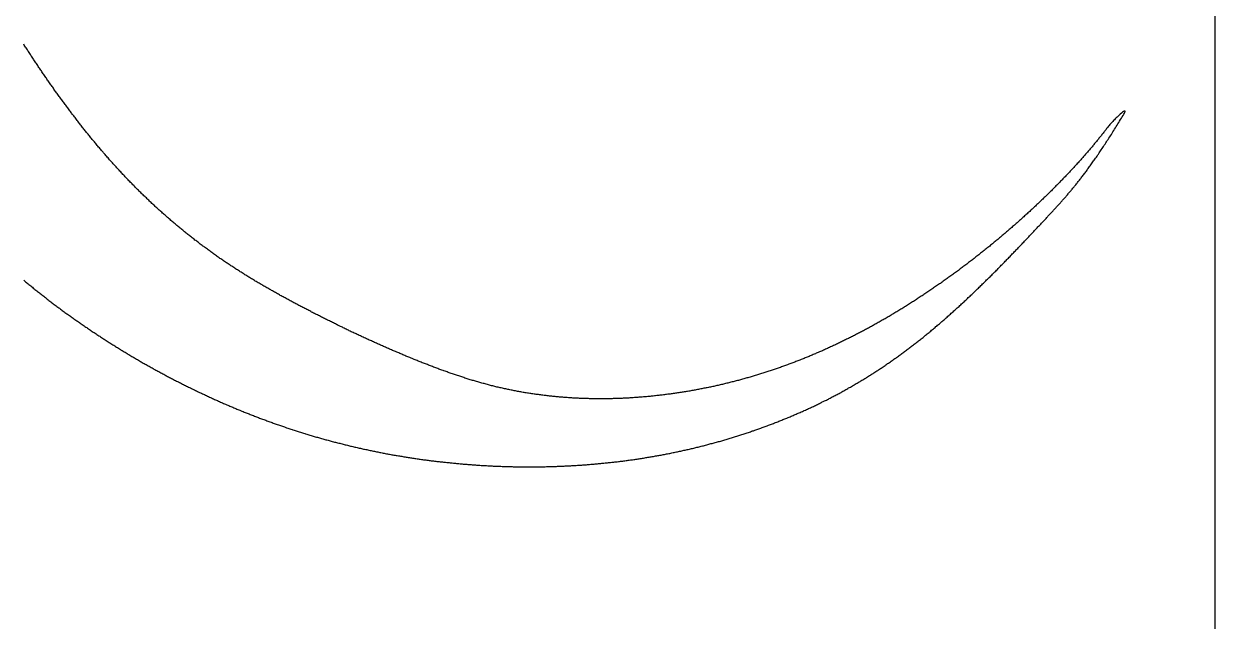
# Model space of a CAD drawing. Extents: x 63 to 788, y 423 to 1014.
# Drawn here: x 484.09 to 495, y 810.33 to 815.8 of the extents above; entities that cross this region are included whole.
import ezdxf

# ---------------------------------------------------------------- set-up
doc = ezdxf.new("R2010")
doc.units = 0
doc.header["$MEASUREMENT"] = 0
doc.layers.add('LAYER_1', color=7, linetype='CONTINUOUS')

msp = doc.modelspace()

# ---------------------------------------------------------------- linework, layer by layer
at = {"layer": 'LAYER_1', "color": 1}
msp.add_polyline3d([(494.998, 809.772, 0), (494.998, 810.424, 0), (494.998, 811.077, 0), (494.998, 811.73, 0), (494.998, 812.382, 0), (494.998, 813.035, 0), (494.998, 813.687, 0), (494.998, 814.34, 0), (494.998, 814.993, 0), (494.998, 815.645, 0), (494.998, 816.298, 0)], dxfattribs=at)
at = {"layer": 'LAYER_1', "color": 7}
msp.add_polyline3d([(484.087, 813.454, 0), (484.095, 813.447, 0), (484.102, 813.441, 0), (484.11, 813.435, 0), (484.118, 813.428, 0), (484.126, 813.422, 0), (484.134, 813.415, 0), (484.142, 813.409, 0), (484.15, 813.402, 0), (484.157, 813.396, 0), (484.165, 813.39, 0), (484.173, 813.383, 0), (484.181, 813.377, 0), (484.189, 813.37, 0), (484.197, 813.364, 0), (484.205, 813.358, 0), (484.213, 813.351, 0), (484.221, 813.345, 0), (484.229, 813.339, 0), (484.237, 813.332, 0), (484.245, 813.326, 0), (484.253, 813.32, 0), (484.261, 813.314, 0), (484.269, 813.307, 0), (484.277, 813.301, 0), (484.285, 813.295, 0), (484.293, 813.289, 0), (484.301, 813.282, 0), (484.309, 813.276, 0), (484.317, 813.27, 0), (484.325, 813.264, 0), (484.333, 813.258, 0), (484.341, 813.251, 0), (484.349, 813.245, 0), (484.357, 813.239, 0), (484.365, 813.233, 0), (484.374, 813.227, 0), (484.382, 813.221, 0), (484.39, 813.215, 0), (484.398, 813.209, 0), (484.406, 813.203, 0), (484.414, 813.197, 0), (484.422, 813.19, 0), (484.431, 813.184, 0), (484.439, 813.178, 0), (484.447, 813.172, 0), (484.455, 813.166, 0), (484.463, 813.16, 0), (484.472, 813.154, 0), (484.48, 813.148, 0), (484.488, 813.142, 0), (484.496, 813.136, 0), (484.505, 813.131, 0), (484.513, 813.125, 0), (484.521, 813.119, 0), (484.529, 813.113, 0), (484.538, 813.107, 0), (484.546, 813.101, 0), (484.554, 813.095, 0), (484.563, 813.089, 0), (484.571, 813.083, 0), (484.579, 813.078, 0), (484.588, 813.072, 0), (484.596, 813.066, 0), (484.604, 813.06, 0), (484.613, 813.054, 0), (484.621, 813.048, 0), (484.629, 813.043, 0), (484.638, 813.037, 0), (484.646, 813.031, 0), (484.655, 813.025, 0), (484.663, 813.02, 0), (484.671, 813.014, 0), (484.68, 813.008, 0), (484.688, 813.003, 0), (484.697, 812.997, 0), (484.705, 812.991, 0), (484.714, 812.985, 0), (484.722, 812.98, 0), (484.731, 812.974, 0), (484.739, 812.969, 0), (484.748, 812.963, 0), (484.756, 812.957, 0), (484.765, 812.952, 0), (484.773, 812.946, 0), (484.782, 812.941, 0), (484.79, 812.935, 0), (484.799, 812.929, 0), (484.807, 812.924, 0), (484.816, 812.918, 0), (484.824, 812.913, 0), (484.833, 812.907, 0), (484.841, 812.902, 0), (484.85, 812.896, 0), (484.859, 812.891, 0), (484.867, 812.885, 0), (484.876, 812.88, 0), (484.884, 812.874, 0), (484.893, 812.869, 0), (484.902, 812.864, 0), (484.91, 812.858, 0), (484.919, 812.853, 0), (484.927, 812.847, 0), (484.936, 812.842, 0), (484.945, 812.837, 0), (484.953, 812.831, 0), (484.962, 812.826, 0), (484.971, 812.821, 0), (484.979, 812.815, 0), (484.988, 812.81, 0), (484.997, 812.805, 0), (485.005, 812.799, 0), (485.014, 812.794, 0), (485.023, 812.789, 0), (485.032, 812.784, 0), (485.04, 812.778, 0), (485.049, 812.773, 0), (485.058, 812.768, 0), (485.067, 812.763, 0), (485.075, 812.757, 0), (485.084, 812.752, 0), (485.093, 812.747, 0), (485.102, 812.742, 0), (485.11, 812.737, 0), (485.119, 812.732, 0), (485.128, 812.727, 0), (485.137, 812.721, 0), (485.146, 812.716, 0), (485.154, 812.711, 0), (485.163, 812.706, 0), (485.172, 812.701, 0), (485.181, 812.696, 0), (485.19, 812.691, 0), (485.199, 812.686, 0), (485.207, 812.681, 0), (485.216, 812.676, 0), (485.225, 812.671, 0), (485.234, 812.666, 0), (485.243, 812.661, 0), (485.252, 812.656, 0), (485.261, 812.651, 0), (485.27, 812.646, 0), (485.278, 812.641, 0), (485.287, 812.636, 0), (485.296, 812.631, 0), (485.305, 812.626, 0), (485.314, 812.622, 0), (485.323, 812.617, 0), (485.332, 812.612, 0), (485.341, 812.607, 0), (485.35, 812.602, 0), (485.359, 812.597, 0), (485.368, 812.593, 0), (485.377, 812.588, 0), (485.386, 812.583, 0), (485.395, 812.578, 0), (485.404, 812.573, 0), (485.413, 812.569, 0), (485.422, 812.564, 0), (485.431, 812.559, 0), (485.44, 812.554, 0), (485.449, 812.55, 0), (485.458, 812.545, 0), (485.467, 812.54, 0), (485.476, 812.536, 0), (485.485, 812.531, 0), (485.494, 812.526, 0), (485.503, 812.522, 0), (485.512, 812.517, 0), (485.521, 812.513, 0), (485.53, 812.508, 0), (485.539, 812.503, 0), (485.548, 812.499, 0), (485.558, 812.494, 0), (485.567, 812.49, 0), (485.576, 812.485, 0), (485.585, 812.481, 0), (485.594, 812.476, 0), (485.603, 812.472, 0), (485.612, 812.467, 0), (485.621, 812.463, 0), (485.63, 812.458, 0), (485.64, 812.454, 0), (485.649, 812.449, 0), (485.658, 812.445, 0), (485.667, 812.44, 0), (485.676, 812.436, 0), (485.685, 812.432, 0), (485.695, 812.427, 0), (485.704, 812.423, 0), (485.713, 812.419, 0), (485.722, 812.414, 0), (485.731, 812.41, 0), (485.741, 812.406, 0), (485.75, 812.401, 0), (485.759, 812.397, 0), (485.768, 812.393, 0), (485.777, 812.388, 0), (485.787, 812.384, 0), (485.796, 812.38, 0), (485.805, 812.376, 0), (485.814, 812.372, 0), (485.824, 812.367, 0), (485.833, 812.363, 0), (485.842, 812.359, 0), (485.851, 812.355, 0), (485.861, 812.351, 0), (485.87, 812.347, 0), (485.879, 812.342, 0), (485.889, 812.338, 0), (485.898, 812.334, 0), (485.907, 812.33, 0), (485.917, 812.326, 0), (485.926, 812.322, 0), (485.935, 812.318, 0), (485.945, 812.314, 0), (485.954, 812.31, 0), (485.963, 812.306, 0), (485.973, 812.302, 0), (485.982, 812.298, 0), (485.991, 812.294, 0), (486.001, 812.29, 0), (486.01, 812.286, 0), (486.019, 812.282, 0), (486.029, 812.278, 0), (486.038, 812.274, 0), (486.047, 812.271, 0), (486.057, 812.267, 0), (486.066, 812.263, 0), (486.076, 812.259, 0), (486.085, 812.255, 0), (486.095, 812.251, 0), (486.104, 812.247, 0), (486.113, 812.244, 0), (486.123, 812.24, 0), (486.132, 812.236, 0), (486.142, 812.232, 0), (486.151, 812.229, 0), (486.161, 812.225, 0), (486.17, 812.221, 0), (486.179, 812.218, 0), (486.189, 812.214, 0), (486.198, 812.21, 0), (486.208, 812.207, 0), (486.217, 812.203, 0), (486.227, 812.199, 0), (486.236, 812.196, 0), (486.246, 812.192, 0), (486.255, 812.188, 0), (486.265, 812.185, 0), (486.274, 812.181, 0), (486.284, 812.178, 0), (486.293, 812.174, 0), (486.303, 812.171, 0), (486.312, 812.167, 0), (486.322, 812.164, 0), (486.331, 812.16, 0), (486.341, 812.157, 0), (486.351, 812.153, 0), (486.36, 812.15, 0), (486.37, 812.146, 0), (486.379, 812.143, 0), (486.389, 812.14, 0), (486.398, 812.136, 0), (486.408, 812.133, 0), (486.418, 812.13, 0), (486.427, 812.126, 0), (486.437, 812.123, 0), (486.446, 812.12, 0), (486.456, 812.116, 0), (486.466, 812.113, 0), (486.475, 812.11, 0), (486.485, 812.106, 0), (486.494, 812.103, 0), (486.504, 812.1, 0), (486.514, 812.097, 0), (486.523, 812.094, 0), (486.533, 812.09, 0), (486.543, 812.087, 0), (486.552, 812.084, 0), (486.562, 812.081, 0), (486.571, 812.078, 0), (486.581, 812.075, 0), (486.591, 812.072, 0), (486.6, 812.069, 0), (486.61, 812.065, 0), (486.62, 812.062, 0), (486.63, 812.059, 0), (486.639, 812.056, 0), (486.649, 812.053, 0), (486.659, 812.05, 0), (486.668, 812.047, 0), (486.678, 812.044, 0), (486.688, 812.041, 0), (486.697, 812.038, 0), (486.707, 812.036, 0), (486.717, 812.033, 0), (486.727, 812.03, 0), (486.736, 812.027, 0), (486.746, 812.024, 0), (486.756, 812.021, 0), (486.766, 812.018, 0), (486.775, 812.015, 0), (486.785, 812.013, 0), (486.795, 812.01, 0), (486.805, 812.007, 0), (486.814, 812.004, 0), (486.824, 812.002, 0), (486.834, 811.999, 0), (486.844, 811.996, 0), (486.853, 811.993, 0), (486.863, 811.991, 0), (486.873, 811.988, 0), (486.883, 811.985, 0), (486.893, 811.983, 0), (486.902, 811.98, 0), (486.912, 811.977, 0), (486.922, 811.975, 0), (486.932, 811.972, 0), (486.942, 811.97, 0), (486.952, 811.967, 0), (486.961, 811.965, 0), (486.971, 811.962, 0), (486.981, 811.96, 0), (486.991, 811.957, 0), (487.001, 811.955, 0), (487.011, 811.952, 0), (487.02, 811.95, 0), (487.03, 811.947, 0), (487.04, 811.945, 0), (487.05, 811.942, 0), (487.06, 811.94, 0), (487.07, 811.938, 0), (487.08, 811.935, 0), (487.089, 811.933, 0), (487.099, 811.931, 0), (487.109, 811.928, 0), (487.119, 811.926, 0), (487.129, 811.924, 0), (487.139, 811.921, 0), (487.149, 811.919, 0), (487.159, 811.917, 0), (487.169, 811.915, 0), (487.179, 811.912, 0), (487.188, 811.91, 0), (487.198, 811.908, 0), (487.208, 811.906, 0), (487.218, 811.904, 0), (487.228, 811.902, 0), (487.238, 811.899, 0), (487.248, 811.897, 0), (487.258, 811.895, 0), (487.268, 811.893, 0), (487.278, 811.891, 0), (487.288, 811.889, 0), (487.298, 811.887, 0), (487.308, 811.885, 0), (487.318, 811.883, 0), (487.328, 811.881, 0), (487.338, 811.879, 0), (487.348, 811.877, 0), (487.358, 811.875, 0), (487.368, 811.873, 0), (487.377, 811.871, 0), (487.387, 811.869, 0), (487.397, 811.867, 0), (487.407, 811.865, 0), (487.417, 811.864, 0), (487.427, 811.862, 0), (487.437, 811.86, 0), (487.447, 811.858, 0), (487.457, 811.856, 0), (487.467, 811.855, 0), (487.477, 811.853, 0), (487.487, 811.851, 0), (487.497, 811.849, 0), (487.507, 811.848, 0), (487.517, 811.846, 0), (487.527, 811.844, 0), (487.537, 811.842, 0), (487.548, 811.841, 0), (487.558, 811.839, 0), (487.568, 811.837, 0), (487.578, 811.836, 0), (487.588, 811.834, 0), (487.598, 811.833, 0), (487.608, 811.831, 0), (487.618, 811.829, 0), (487.628, 811.828, 0), (487.638, 811.826, 0), (487.648, 811.825, 0), (487.658, 811.823, 0), (487.668, 811.822, 0), (487.678, 811.82, 0), (487.688, 811.819, 0), (487.698, 811.817, 0), (487.708, 811.816, 0), (487.718, 811.815, 0), (487.728, 811.813, 0), (487.738, 811.812, 0), (487.748, 811.81, 0), (487.759, 811.809, 0), (487.769, 811.808, 0), (487.779, 811.806, 0), (487.789, 811.805, 0), (487.799, 811.804, 0), (487.809, 811.802, 0), (487.819, 811.801, 0), (487.829, 811.8, 0), (487.839, 811.799, 0), (487.849, 811.797, 0), (487.859, 811.796, 0), (487.869, 811.795, 0), (487.88, 811.794, 0), (487.89, 811.793, 0), (487.9, 811.791, 0), (487.91, 811.79, 0), (487.92, 811.789, 0), (487.93, 811.788, 0), (487.94, 811.787, 0), (487.95, 811.786, 0), (487.96, 811.785, 0), (487.97, 811.784, 0), (487.981, 811.783, 0), (487.991, 811.782, 0), (488.001, 811.781, 0), (488.011, 811.78, 0), (488.021, 811.779, 0), (488.031, 811.778, 0), (488.041, 811.777, 0), (488.051, 811.776, 0), (488.062, 811.775, 0), (488.072, 811.774, 0), (488.082, 811.773, 0), (488.092, 811.772, 0), (488.102, 811.771, 0), (488.112, 811.77, 0), (488.122, 811.769, 0), (488.132, 811.769, 0), (488.143, 811.768, 0), (488.153, 811.767, 0), (488.163, 811.766, 0), (488.173, 811.765, 0), (488.183, 811.765, 0), (488.193, 811.764, 0), (488.203, 811.763, 0), (488.214, 811.762, 0), (488.224, 811.762, 0), (488.234, 811.761, 0), (488.244, 811.76, 0), (488.254, 811.76, 0), (488.264, 811.759, 0), (488.274, 811.758, 0), (488.285, 811.758, 0), (488.295, 811.757, 0), (488.305, 811.757, 0), (488.315, 811.756, 0), (488.325, 811.756, 0), (488.335, 811.755, 0), (488.345, 811.754, 0), (488.356, 811.754, 0), (488.366, 811.753, 0), (488.376, 811.753, 0), (488.386, 811.752, 0), (488.396, 811.752, 0), (488.406, 811.752, 0), (488.416, 811.751, 0), (488.427, 811.751, 0), (488.437, 811.75, 0), (488.447, 811.75, 0), (488.457, 811.75, 0), (488.467, 811.749, 0), (488.477, 811.749, 0), (488.488, 811.749, 0), (488.498, 811.748, 0), (488.508, 811.748, 0), (488.518, 811.748, 0), (488.528, 811.747, 0), (488.538, 811.747, 0), (488.549, 811.747, 0), (488.559, 811.747, 0), (488.569, 811.746, 0), (488.579, 811.746, 0), (488.589, 811.746, 0), (488.599, 811.746, 0), (488.609, 811.746, 0), (488.62, 811.746, 0), (488.63, 811.745, 0), (488.64, 811.745, 0), (488.65, 811.745, 0), (488.66, 811.745, 0), (488.67, 811.745, 0), (488.681, 811.745, 0), (488.691, 811.745, 0), (488.701, 811.745, 0), (488.711, 811.745, 0), (488.721, 811.745, 0), (488.731, 811.745, 0), (488.742, 811.745, 0), (488.752, 811.745, 0), (488.762, 811.745, 0), (488.772, 811.745, 0), (488.782, 811.745, 0), (488.792, 811.745, 0), (488.802, 811.745, 0), (488.813, 811.746, 0), (488.823, 811.746, 0), (488.833, 811.746, 0), (488.843, 811.746, 0), (488.853, 811.746, 0), (488.863, 811.746, 0), (488.874, 811.747, 0), (488.884, 811.747, 0), (488.894, 811.747, 0), (488.904, 811.747, 0), (488.914, 811.748, 0), (488.924, 811.748, 0), (488.934, 811.748, 0), (488.945, 811.749, 0), (488.955, 811.749, 0), (488.965, 811.749, 0), (488.975, 811.75, 0), (488.985, 811.75, 0), (488.995, 811.75, 0), (489.005, 811.751, 0), (489.016, 811.751, 0), (489.026, 811.752, 0), (489.036, 811.752, 0), (489.046, 811.753, 0), (489.056, 811.753, 0), (489.066, 811.754, 0), (489.076, 811.754, 0), (489.087, 811.755, 0), (489.097, 811.755, 0), (489.107, 811.756, 0), (489.117, 811.756, 0), (489.127, 811.757, 0), (489.137, 811.757, 0), (489.147, 811.758, 0), (489.158, 811.759, 0), (489.168, 811.759, 0), (489.178, 811.76, 0), (489.188, 811.761, 0), (489.198, 811.761, 0), (489.208, 811.762, 0), (489.218, 811.763, 0), (489.228, 811.764, 0), (489.239, 811.764, 0), (489.249, 811.765, 0), (489.259, 811.766, 0), (489.269, 811.767, 0), (489.279, 811.768, 0), (489.289, 811.768, 0), (489.299, 811.769, 0), (489.309, 811.77, 0), (489.32, 811.771, 0), (489.33, 811.772, 0), (489.34, 811.773, 0), (489.35, 811.774, 0), (489.36, 811.775, 0), (489.37, 811.776, 0), (489.38, 811.777, 0), (489.39, 811.778, 0), (489.4, 811.779, 0), (489.41, 811.78, 0), (489.421, 811.781, 0), (489.431, 811.782, 0), (489.441, 811.783, 0), (489.451, 811.784, 0), (489.461, 811.785, 0), (489.471, 811.786, 0), (489.481, 811.787, 0), (489.491, 811.788, 0), (489.501, 811.79, 0), (489.511, 811.791, 0), (489.521, 811.792, 0), (489.532, 811.793, 0), (489.542, 811.794, 0), (489.552, 811.796, 0), (489.562, 811.797, 0), (489.572, 811.798, 0), (489.582, 811.799, 0), (489.592, 811.801, 0), (489.602, 811.802, 0), (489.612, 811.803, 0), (489.622, 811.805, 0), (489.632, 811.806, 0), (489.642, 811.808, 0), (489.652, 811.809, 0), (489.662, 811.81, 0), (489.673, 811.812, 0), (489.683, 811.813, 0), (489.693, 811.815, 0), (489.703, 811.816, 0), (489.713, 811.818, 0), (489.723, 811.819, 0), (489.733, 811.821, 0), (489.743, 811.822, 0), (489.753, 811.824, 0), (489.763, 811.825, 0), (489.773, 811.827, 0), (489.783, 811.829, 0), (489.793, 811.83, 0), (489.803, 811.832, 0), (489.813, 811.834, 0), (489.823, 811.835, 0), (489.833, 811.837, 0), (489.843, 811.839, 0), (489.853, 811.84, 0), (489.863, 811.842, 0), (489.873, 811.844, 0), (489.883, 811.846, 0), (489.893, 811.848, 0), (489.903, 811.849, 0), (489.913, 811.851, 0), (489.923, 811.853, 0), (489.933, 811.855, 0), (489.943, 811.857, 0), (489.953, 811.859, 0), (489.963, 811.861, 0), (489.973, 811.863, 0), (489.983, 811.865, 0), (489.993, 811.866, 0), (490.003, 811.868, 0), (490.013, 811.87, 0), (490.023, 811.872, 0), (490.033, 811.875, 0), (490.043, 811.877, 0), (490.053, 811.879, 0), (490.063, 811.881, 0), (490.073, 811.883, 0), (490.083, 811.885, 0), (490.093, 811.887, 0), (490.103, 811.889, 0), (490.113, 811.891, 0), (490.123, 811.894, 0), (490.133, 811.896, 0), (490.143, 811.898, 0), (490.152, 811.9, 0), (490.162, 811.903, 0), (490.172, 811.905, 0), (490.182, 811.907, 0), (490.192, 811.909, 0), (490.202, 811.912, 0), (490.212, 811.914, 0), (490.222, 811.916, 0), (490.232, 811.919, 0), (490.242, 811.921, 0), (490.252, 811.924, 0), (490.262, 811.926, 0), (490.272, 811.929, 0), (490.281, 811.931, 0), (490.291, 811.933, 0), (490.301, 811.936, 0), (490.311, 811.938, 0), (490.321, 811.941, 0), (490.331, 811.944, 0), (490.341, 811.946, 0), (490.351, 811.949, 0), (490.361, 811.951, 0), (490.37, 811.954, 0), (490.38, 811.957, 0), (490.39, 811.959, 0), (490.4, 811.962, 0), (490.41, 811.965, 0), (490.42, 811.967, 0), (490.43, 811.97, 0), (490.439, 811.973, 0), (490.449, 811.976, 0), (490.459, 811.978, 0), (490.469, 811.981, 0), (490.479, 811.984, 0), (490.489, 811.987, 0), (490.498, 811.99, 0), (490.508, 811.992, 0), (490.518, 811.995, 0), (490.528, 811.998, 0), (490.538, 812.001, 0), (490.547, 812.004, 0), (490.557, 812.007, 0), (490.567, 812.01, 0), (490.577, 812.013, 0), (490.586, 812.016, 0), (490.596, 812.019, 0), (490.606, 812.022, 0), (490.616, 812.025, 0), (490.625, 812.028, 0), (490.635, 812.031, 0), (490.645, 812.034, 0), (490.655, 812.038, 0), (490.664, 812.041, 0), (490.674, 812.044, 0), (490.684, 812.047, 0), (490.694, 812.05, 0), (490.703, 812.053, 0), (490.713, 812.057, 0), (490.723, 812.06, 0), (490.732, 812.063, 0), (490.742, 812.066, 0), (490.752, 812.07, 0), (490.761, 812.073, 0), (490.771, 812.076, 0), (490.781, 812.08, 0), (490.79, 812.083, 0), (490.8, 812.087, 0), (490.81, 812.09, 0), (490.819, 812.093, 0), (490.829, 812.097, 0), (490.838, 812.1, 0), (490.848, 812.104, 0), (490.858, 812.107, 0), (490.867, 812.111, 0), (490.877, 812.114, 0), (490.886, 812.118, 0), (490.896, 812.121, 0), (490.906, 812.125, 0), (490.915, 812.128, 0), (490.925, 812.132, 0), (490.934, 812.136, 0), (490.944, 812.139, 0), (490.953, 812.143, 0), (490.963, 812.147, 0), (490.972, 812.15, 0), (490.982, 812.154, 0), (490.991, 812.158, 0), (491.001, 812.162, 0), (491.01, 812.165, 0), (491.02, 812.169, 0), (491.029, 812.173, 0), (491.039, 812.177, 0), (491.048, 812.181, 0), (491.058, 812.184, 0), (491.067, 812.188, 0), (491.076, 812.192, 0), (491.086, 812.196, 0), (491.095, 812.2, 0), (491.105, 812.204, 0), (491.114, 812.208, 0), (491.123, 812.212, 0), (491.133, 812.216, 0), (491.142, 812.22, 0), (491.152, 812.224, 0), (491.161, 812.228, 0), (491.17, 812.232, 0), (491.18, 812.236, 0), (491.189, 812.24, 0), (491.198, 812.244, 0), (491.207, 812.248, 0), (491.217, 812.253, 0), (491.226, 812.257, 0), (491.235, 812.261, 0), (491.245, 812.265, 0), (491.254, 812.269, 0), (491.263, 812.273, 0), (491.272, 812.278, 0), (491.281, 812.282, 0), (491.291, 812.286, 0), (491.3, 812.291, 0), (491.309, 812.295, 0), (491.318, 812.299, 0), (491.327, 812.304, 0), (491.337, 812.308, 0), (491.346, 812.312, 0), (491.355, 812.317, 0), (491.364, 812.321, 0), (491.373, 812.326, 0), (491.382, 812.33, 0), (491.391, 812.334, 0), (491.4, 812.339, 0), (491.409, 812.343, 0), (491.419, 812.348, 0), (491.428, 812.353, 0), (491.437, 812.357, 0), (491.446, 812.362, 0), (491.455, 812.366, 0), (491.464, 812.371, 0), (491.473, 812.375, 0), (491.482, 812.38, 0), (491.491, 812.385, 0), (491.5, 812.389, 0), (491.509, 812.394, 0), (491.518, 812.399, 0), (491.526, 812.404, 0), (491.535, 812.408, 0), (491.544, 812.413, 0), (491.553, 812.418, 0), (491.562, 812.423, 0), (491.571, 812.427, 0), (491.58, 812.432, 0), (491.589, 812.437, 0), (491.597, 812.442, 0), (491.606, 812.447, 0), (491.615, 812.452, 0), (491.624, 812.457, 0), (491.633, 812.462, 0), (491.641, 812.467, 0), (491.65, 812.472, 0), (491.659, 812.476, 0), (491.668, 812.481, 0), (491.676, 812.486, 0), (491.685, 812.492, 0), (491.694, 812.497, 0), (491.702, 812.502, 0), (491.711, 812.507, 0), (491.72, 812.512, 0), (491.728, 812.517, 0), (491.737, 812.522, 0), (491.746, 812.527, 0), (491.754, 812.532, 0), (491.763, 812.538, 0), (491.771, 812.543, 0), (491.78, 812.548, 0), (491.789, 812.553, 0), (491.797, 812.558, 0), (491.806, 812.564, 0), (491.814, 812.569, 0), (491.823, 812.574, 0), (491.831, 812.58, 0), (491.84, 812.585, 0), (491.848, 812.59, 0), (491.856, 812.596, 0), (491.865, 812.601, 0), (491.873, 812.607, 0), (491.882, 812.612, 0), (491.89, 812.617, 0), (491.899, 812.623, 0), (491.907, 812.628, 0), (491.915, 812.634, 0), (491.924, 812.639, 0), (491.932, 812.645, 0), (491.94, 812.65, 0), (491.949, 812.656, 0), (491.957, 812.662, 0), (491.965, 812.667, 0), (491.974, 812.673, 0), (491.982, 812.678, 0), (491.99, 812.684, 0), (491.998, 812.69, 0), (492.007, 812.695, 0), (492.015, 812.701, 0), (492.023, 812.707, 0), (492.031, 812.713, 0), (492.04, 812.718, 0), (492.048, 812.724, 0), (492.056, 812.73, 0), (492.064, 812.736, 0), (492.072, 812.741, 0), (492.08, 812.747, 0), (492.089, 812.753, 0), (492.097, 812.759, 0), (492.105, 812.765, 0), (492.113, 812.771, 0), (492.121, 812.777, 0), (492.129, 812.783, 0), (492.137, 812.789, 0), (492.145, 812.795, 0), (492.154, 812.801, 0), (492.162, 812.807, 0), (492.17, 812.813, 0), (492.178, 812.819, 0), (492.186, 812.825, 0), (492.194, 812.831, 0), (492.202, 812.837, 0), (492.21, 812.843, 0), (492.218, 812.849, 0), (492.226, 812.856, 0), (492.234, 812.862, 0), (492.242, 812.868, 0), (492.25, 812.874, 0), (492.258, 812.88, 0), (492.266, 812.887, 0), (492.274, 812.893, 0), (492.282, 812.899, 0), (492.29, 812.905, 0), (492.298, 812.912, 0), (492.306, 812.918, 0), (492.314, 812.924, 0), (492.322, 812.931, 0), (492.33, 812.937, 0), (492.338, 812.944, 0), (492.346, 812.95, 0), (492.354, 812.957, 0), (492.361, 812.963, 0), (492.369, 812.97, 0), (492.377, 812.976, 0), (492.385, 812.983, 0), (492.393, 812.989, 0), (492.401, 812.996, 0), (492.409, 813.002, 0), (492.417, 813.009, 0), (492.425, 813.015, 0), (492.432, 813.022, 0), (492.44, 813.029, 0), (492.448, 813.035, 0), (492.456, 813.042, 0), (492.464, 813.049, 0), (492.472, 813.055, 0), (492.48, 813.062, 0), (492.487, 813.069, 0), (492.495, 813.076, 0), (492.503, 813.083, 0), (492.511, 813.089, 0), (492.519, 813.096, 0), (492.527, 813.103, 0), (492.534, 813.11, 0), (492.542, 813.117, 0), (492.55, 813.124, 0), (492.558, 813.131, 0), (492.566, 813.138, 0), (492.574, 813.145, 0), (492.581, 813.152, 0), (492.589, 813.159, 0), (492.597, 813.166, 0), (492.605, 813.173, 0), (492.613, 813.18, 0), (492.62, 813.187, 0), (492.628, 813.194, 0), (492.636, 813.201, 0), (492.644, 813.208, 0), (492.652, 813.215, 0), (492.659, 813.222, 0), (492.667, 813.23, 0), (492.675, 813.237, 0), (492.683, 813.244, 0), (492.691, 813.251, 0), (492.698, 813.258, 0), (492.706, 813.266, 0), (492.714, 813.273, 0), (492.722, 813.28, 0), (492.729, 813.287, 0), (492.737, 813.295, 0), (492.745, 813.302, 0), (492.753, 813.309, 0), (492.76, 813.317, 0), (492.768, 813.324, 0), (492.776, 813.331, 0), (492.783, 813.339, 0), (492.791, 813.346, 0), (492.799, 813.353, 0), (492.806, 813.361, 0), (492.814, 813.368, 0), (492.822, 813.376, 0), (492.829, 813.383, 0), (492.837, 813.39, 0), (492.845, 813.398, 0), (492.852, 813.405, 0), (492.86, 813.413, 0), (492.868, 813.42, 0), (492.875, 813.428, 0), (492.883, 813.435, 0), (492.89, 813.443, 0), (492.898, 813.45, 0), (492.905, 813.457, 0), (492.913, 813.465, 0), (492.921, 813.472, 0), (492.928, 813.48, 0), (492.936, 813.487, 0), (492.943, 813.495, 0), (492.951, 813.502, 0), (492.958, 813.51, 0), (492.966, 813.517, 0), (492.973, 813.525, 0), (492.98, 813.532, 0), (492.988, 813.539, 0), (492.995, 813.547, 0), (493.003, 813.554, 0), (493.01, 813.562, 0), (493.017, 813.569, 0), (493.025, 813.577, 0), (493.032, 813.584, 0), (493.039, 813.592, 0), (493.047, 813.599, 0), (493.054, 813.606, 0), (493.061, 813.614, 0), (493.069, 813.621, 0), (493.076, 813.629, 0), (493.083, 813.636, 0), (493.09, 813.644, 0), (493.097, 813.651, 0), (493.105, 813.658, 0), (493.112, 813.666, 0), (493.119, 813.673, 0), (493.126, 813.68, 0), (493.133, 813.688, 0), (493.14, 813.695, 0), (493.147, 813.702, 0), (493.154, 813.71, 0), (493.161, 813.717, 0), (493.168, 813.724, 0), (493.175, 813.732, 0), (493.182, 813.739, 0), (493.189, 813.746, 0), (493.196, 813.753, 0), (493.203, 813.761, 0), (493.21, 813.768, 0), (493.217, 813.775, 0), (493.224, 813.782, 0), (493.231, 813.789, 0), (493.237, 813.797, 0), (493.244, 813.804, 0), (493.251, 813.811, 0), (493.258, 813.818, 0), (493.264, 813.825, 0), (493.271, 813.832, 0), (493.278, 813.839, 0), (493.284, 813.846, 0), (493.291, 813.853, 0), (493.298, 813.86, 0), (493.304, 813.867, 0), (493.311, 813.874, 0), (493.317, 813.881, 0), (493.324, 813.888, 0), (493.33, 813.895, 0), (493.337, 813.902, 0), (493.343, 813.909, 0), (493.35, 813.915, 0), (493.356, 813.922, 0), (493.362, 813.929, 0), (493.369, 813.936, 0), (493.375, 813.943, 0), (493.381, 813.949, 0), (493.388, 813.956, 0), (493.394, 813.963, 0), (493.4, 813.969, 0), (493.406, 813.976, 0), (493.412, 813.983, 0), (493.419, 813.989, 0), (493.425, 813.996, 0), (493.431, 814.002, 0), (493.437, 814.009, 0), (493.443, 814.015, 0), (493.449, 814.021, 0), (493.455, 814.028, 0), (493.461, 814.034, 0), (493.466, 814.041, 0), (493.472, 814.047, 0), (493.478, 814.053, 0), (493.484, 814.059, 0), (493.49, 814.066, 0), (493.495, 814.072, 0), (493.501, 814.078, 0), (493.507, 814.084, 0), (493.513, 814.09, 0), (493.518, 814.097, 0), (493.524, 814.103, 0), (493.53, 814.109, 0), (493.535, 814.115, 0), (493.541, 814.121, 0), (493.546, 814.127, 0), (493.552, 814.133, 0), (493.557, 814.139, 0), (493.563, 814.146, 0), (493.569, 814.152, 0), (493.574, 814.158, 0), (493.58, 814.164, 0), (493.585, 814.17, 0), (493.591, 814.176, 0), (493.596, 814.182, 0), (493.601, 814.189, 0), (493.607, 814.195, 0), (493.612, 814.201, 0), (493.618, 814.207, 0), (493.623, 814.213, 0), (493.629, 814.22, 0), (493.634, 814.226, 0), (493.64, 814.232, 0), (493.645, 814.238, 0), (493.65, 814.245, 0), (493.656, 814.251, 0), (493.661, 814.257, 0), (493.667, 814.264, 0), (493.672, 814.27, 0), (493.678, 814.277, 0), (493.683, 814.283, 0), (493.689, 814.29, 0), (493.694, 814.297, 0), (493.7, 814.303, 0), (493.705, 814.31, 0), (493.711, 814.317, 0), (493.716, 814.323, 0), (493.722, 814.33, 0), (493.727, 814.337, 0), (493.733, 814.344, 0), (493.738, 814.351, 0), (493.744, 814.358, 0), (493.749, 814.365, 0), (493.755, 814.372, 0), (493.761, 814.379, 0), (493.766, 814.387, 0), (493.772, 814.394, 0), (493.778, 814.401, 0), (493.783, 814.409, 0), (493.789, 814.416, 0), (493.795, 814.424, 0), (493.801, 814.431, 0), (493.806, 814.439, 0), (493.812, 814.447, 0), (493.818, 814.455, 0), (493.824, 814.463, 0), (493.83, 814.471, 0), (493.836, 814.479, 0), (493.842, 814.487, 0), (493.848, 814.495, 0), (493.854, 814.504, 0), (493.86, 814.512, 0), (493.866, 814.521, 0), (493.872, 814.529, 0), (493.878, 814.538, 0), (493.884, 814.547, 0), (493.891, 814.556, 0), (493.897, 814.565, 0), (493.903, 814.574, 0), (493.91, 814.583, 0), (493.916, 814.592, 0), (493.923, 814.602, 0), (493.929, 814.611, 0), (493.936, 814.621, 0), (493.942, 814.631, 0), (493.949, 814.64, 0), (493.955, 814.65, 0), (493.962, 814.66, 0), (493.969, 814.671, 0), (493.976, 814.681, 0), (493.982, 814.691, 0), (493.989, 814.702, 0), (493.996, 814.712, 0), (494.003, 814.723, 0), (494.01, 814.734, 0), (494.018, 814.745, 0), (494.025, 814.756, 0), (494.032, 814.767, 0), (494.039, 814.779, 0), (494.047, 814.79, 0), (494.054, 814.802, 0), (494.061, 814.814, 0), (494.069, 814.826, 0), (494.076, 814.838, 0), (494.084, 814.85, 0), (494.092, 814.862, 0), (494.1, 814.875, 0), (494.107, 814.887, 0), (494.115, 814.9, 0), (494.123, 814.913, 0), (494.131, 814.926, 0), (494.139, 814.939, 0), (494.147, 814.952, 0), (494.154, 814.965, 0), (494.161, 814.976, 0), (494.166, 814.986, 0), (494.17, 814.995, 0), (494.172, 815.001, 0), (494.172, 815.005, 0), (494.169, 815.005, 0), (494.164, 815.003, 0), (494.157, 814.999, 0), (494.148, 814.993, 0), (494.139, 814.985, 0), (494.129, 814.976, 0), (494.119, 814.967, 0), (494.109, 814.959, 0), (494.1, 814.95, 0), (494.091, 814.942, 0), (494.083, 814.933, 0), (494.075, 814.925, 0), (494.067, 814.917, 0), (494.06, 814.91, 0), (494.053, 814.902, 0), (494.046, 814.894, 0), (494.039, 814.887, 0), (494.033, 814.88, 0), (494.027, 814.872, 0), (494.021, 814.865, 0), (494.015, 814.858, 0), (494.01, 814.851, 0), (494.004, 814.844, 0), (493.999, 814.837, 0), (493.993, 814.83, 0), (493.988, 814.824, 0), (493.983, 814.817, 0), (493.977, 814.81, 0), (493.972, 814.803, 0), (493.966, 814.796, 0), (493.961, 814.789, 0), (493.956, 814.782, 0), (493.95, 814.775, 0), (493.945, 814.768, 0), (493.939, 814.762, 0), (493.933, 814.755, 0), (493.928, 814.748, 0), (493.922, 814.741, 0), (493.916, 814.734, 0), (493.911, 814.727, 0), (493.905, 814.72, 0), (493.899, 814.713, 0), (493.894, 814.706, 0), (493.888, 814.699, 0), (493.882, 814.692, 0), (493.876, 814.685, 0), (493.87, 814.678, 0), (493.864, 814.671, 0), (493.859, 814.664, 0), (493.853, 814.657, 0), (493.847, 814.65, 0), (493.841, 814.643, 0), (493.835, 814.636, 0), (493.829, 814.629, 0), (493.823, 814.622, 0), (493.816, 814.615, 0), (493.81, 814.608, 0), (493.804, 814.601, 0), (493.798, 814.594, 0), (493.792, 814.587, 0), (493.786, 814.58, 0), (493.779, 814.573, 0), (493.773, 814.566, 0), (493.767, 814.559, 0), (493.761, 814.552, 0), (493.754, 814.545, 0), (493.748, 814.538, 0), (493.742, 814.53, 0), (493.735, 814.523, 0), (493.729, 814.516, 0), (493.722, 814.509, 0), (493.716, 814.502, 0), (493.709, 814.495, 0), (493.703, 814.488, 0), (493.696, 814.481, 0), (493.69, 814.474, 0), (493.683, 814.467, 0), (493.677, 814.46, 0), (493.67, 814.453, 0), (493.663, 814.446, 0), (493.657, 814.439, 0), (493.65, 814.431, 0), (493.643, 814.424, 0), (493.637, 814.417, 0), (493.63, 814.41, 0), (493.623, 814.403, 0), (493.616, 814.396, 0), (493.61, 814.389, 0), (493.603, 814.382, 0), (493.596, 814.375, 0), (493.589, 814.368, 0), (493.582, 814.361, 0), (493.575, 814.353, 0), (493.568, 814.346, 0), (493.561, 814.339, 0), (493.554, 814.332, 0), (493.547, 814.325, 0), (493.54, 814.318, 0), (493.533, 814.311, 0), (493.526, 814.304, 0), (493.519, 814.297, 0), (493.512, 814.29, 0), (493.505, 814.283, 0), (493.498, 814.275, 0), (493.491, 814.268, 0), (493.484, 814.261, 0), (493.476, 814.254, 0), (493.469, 814.247, 0), (493.462, 814.24, 0), (493.455, 814.233, 0), (493.447, 814.226, 0), (493.44, 814.219, 0), (493.433, 814.212, 0), (493.426, 814.205, 0), (493.418, 814.198, 0), (493.411, 814.191, 0), (493.404, 814.184, 0), (493.396, 814.176, 0), (493.389, 814.169, 0), (493.381, 814.162, 0), (493.374, 814.155, 0), (493.366, 814.148, 0), (493.359, 814.141, 0), (493.351, 814.134, 0), (493.344, 814.127, 0), (493.336, 814.12, 0), (493.329, 814.113, 0), (493.321, 814.106, 0), (493.314, 814.099, 0), (493.306, 814.092, 0), (493.299, 814.085, 0), (493.291, 814.078, 0), (493.283, 814.071, 0), (493.276, 814.064, 0), (493.268, 814.057, 0), (493.26, 814.05, 0), (493.253, 814.043, 0), (493.245, 814.036, 0), (493.237, 814.029, 0), (493.229, 814.022, 0), (493.222, 814.015, 0), (493.214, 814.008, 0), (493.206, 814.001, 0), (493.198, 813.994, 0), (493.19, 813.987, 0), (493.183, 813.98, 0), (493.175, 813.973, 0), (493.167, 813.966, 0), (493.159, 813.959, 0), (493.151, 813.952, 0), (493.143, 813.946, 0), (493.135, 813.939, 0), (493.127, 813.932, 0), (493.119, 813.925, 0), (493.111, 813.918, 0), (493.103, 813.911, 0), (493.095, 813.904, 0), (493.087, 813.897, 0), (493.079, 813.89, 0), (493.071, 813.884, 0), (493.063, 813.877, 0), (493.055, 813.87, 0), (493.047, 813.863, 0), (493.039, 813.856, 0), (493.031, 813.849, 0), (493.023, 813.843, 0), (493.015, 813.836, 0), (493.006, 813.829, 0), (492.998, 813.822, 0), (492.99, 813.815, 0), (492.982, 813.809, 0), (492.974, 813.802, 0), (492.965, 813.795, 0), (492.957, 813.788, 0), (492.949, 813.782, 0), (492.941, 813.775, 0), (492.933, 813.768, 0), (492.924, 813.761, 0), (492.916, 813.755, 0), (492.908, 813.748, 0), (492.899, 813.741, 0), (492.891, 813.735, 0), (492.883, 813.728, 0), (492.874, 813.721, 0), (492.866, 813.715, 0), (492.858, 813.708, 0), (492.849, 813.701, 0), (492.841, 813.695, 0), (492.833, 813.688, 0), (492.824, 813.681, 0), (492.816, 813.675, 0), (492.807, 813.668, 0), (492.799, 813.662, 0), (492.79, 813.655, 0), (492.782, 813.648, 0), (492.774, 813.642, 0), (492.765, 813.635, 0), (492.757, 813.629, 0), (492.748, 813.622, 0), (492.74, 813.616, 0), (492.731, 813.609, 0), (492.723, 813.603, 0), (492.714, 813.596, 0), (492.706, 813.59, 0), (492.697, 813.583, 0), (492.688, 813.577, 0), (492.68, 813.571, 0), (492.671, 813.564, 0), (492.663, 813.558, 0), (492.654, 813.551, 0), (492.646, 813.545, 0), (492.637, 813.539, 0), (492.628, 813.532, 0), (492.62, 813.526, 0), (492.611, 813.52, 0), (492.602, 813.513, 0), (492.594, 813.507, 0), (492.585, 813.501, 0), (492.576, 813.494, 0), (492.568, 813.488, 0), (492.559, 813.482, 0), (492.55, 813.476, 0), (492.542, 813.469, 0), (492.533, 813.463, 0), (492.524, 813.457, 0), (492.516, 813.451, 0), (492.507, 813.445, 0), (492.498, 813.438, 0), (492.489, 813.432, 0), (492.481, 813.426, 0), (492.472, 813.42, 0), (492.463, 813.414, 0), (492.454, 813.408, 0), (492.446, 813.402, 0), (492.437, 813.396, 0), (492.428, 813.39, 0), (492.419, 813.384, 0), (492.411, 813.378, 0), (492.402, 813.372, 0), (492.393, 813.366, 0), (492.384, 813.36, 0), (492.375, 813.354, 0), (492.367, 813.348, 0), (492.358, 813.342, 0), (492.349, 813.336, 0), (492.34, 813.33, 0), (492.331, 813.324, 0), (492.323, 813.318, 0), (492.314, 813.312, 0), (492.305, 813.307, 0), (492.296, 813.301, 0), (492.287, 813.295, 0), (492.278, 813.289, 0), (492.269, 813.283, 0), (492.261, 813.278, 0), (492.252, 813.272, 0), (492.243, 813.266, 0), (492.234, 813.26, 0), (492.225, 813.255, 0), (492.216, 813.249, 0), (492.207, 813.243, 0), (492.198, 813.238, 0), (492.19, 813.232, 0), (492.181, 813.227, 0), (492.172, 813.221, 0), (492.163, 813.215, 0), (492.154, 813.21, 0), (492.145, 813.204, 0), (492.136, 813.199, 0), (492.127, 813.193, 0), (492.118, 813.188, 0), (492.109, 813.182, 0), (492.1, 813.177, 0), (492.092, 813.171, 0), (492.083, 813.166, 0), (492.074, 813.161, 0), (492.065, 813.155, 0), (492.056, 813.15, 0), (492.047, 813.145, 0), (492.038, 813.139, 0), (492.029, 813.134, 0), (492.02, 813.129, 0), (492.011, 813.123, 0), (492.002, 813.118, 0), (491.993, 813.113, 0), (491.984, 813.108, 0), (491.975, 813.102, 0), (491.966, 813.097, 0), (491.957, 813.092, 0), (491.948, 813.087, 0), (491.939, 813.082, 0), (491.93, 813.077, 0), (491.921, 813.071, 0), (491.912, 813.066, 0), (491.903, 813.061, 0), (491.894, 813.056, 0), (491.885, 813.051, 0), (491.876, 813.046, 0), (491.867, 813.041, 0), (491.858, 813.036, 0), (491.849, 813.031, 0), (491.84, 813.026, 0), (491.831, 813.021, 0), (491.822, 813.016, 0), (491.813, 813.012, 0), (491.804, 813.007, 0), (491.795, 813.002, 0), (491.786, 812.997, 0), (491.776, 812.992, 0), (491.767, 812.987, 0), (491.758, 812.982, 0), (491.749, 812.978, 0), (491.74, 812.973, 0), (491.731, 812.968, 0), (491.722, 812.963, 0), (491.713, 812.959, 0), (491.704, 812.954, 0), (491.695, 812.949, 0), (491.685, 812.945, 0), (491.676, 812.94, 0), (491.667, 812.935, 0), (491.658, 812.931, 0), (491.649, 812.926, 0), (491.64, 812.922, 0), (491.631, 812.917, 0), (491.622, 812.913, 0), (491.612, 812.908, 0), (491.603, 812.904, 0), (491.594, 812.899, 0), (491.585, 812.895, 0), (491.576, 812.89, 0), (491.567, 812.886, 0), (491.557, 812.881, 0), (491.548, 812.877, 0), (491.539, 812.873, 0), (491.53, 812.868, 0), (491.521, 812.864, 0), (491.511, 812.86, 0), (491.502, 812.855, 0), (491.493, 812.851, 0), (491.484, 812.847, 0), (491.475, 812.843, 0), (491.465, 812.838, 0), (491.456, 812.834, 0), (491.447, 812.83, 0), (491.438, 812.826, 0), (491.428, 812.822, 0), (491.419, 812.817, 0), (491.41, 812.813, 0), (491.401, 812.809, 0), (491.391, 812.805, 0), (491.382, 812.801, 0), (491.373, 812.797, 0), (491.363, 812.793, 0), (491.354, 812.789, 0), (491.345, 812.785, 0), (491.336, 812.781, 0), (491.326, 812.777, 0), (491.317, 812.773, 0), (491.308, 812.769, 0), (491.298, 812.765, 0), (491.289, 812.761, 0), (491.28, 812.757, 0), (491.27, 812.754, 0), (491.261, 812.75, 0), (491.252, 812.746, 0), (491.242, 812.742, 0), (491.233, 812.738, 0), (491.223, 812.735, 0), (491.214, 812.731, 0), (491.205, 812.727, 0), (491.195, 812.723, 0), (491.186, 812.72, 0), (491.177, 812.716, 0), (491.167, 812.712, 0), (491.158, 812.709, 0), (491.148, 812.705, 0), (491.139, 812.702, 0), (491.129, 812.698, 0), (491.12, 812.694, 0), (491.111, 812.691, 0), (491.101, 812.687, 0), (491.092, 812.684, 0), (491.082, 812.68, 0), (491.073, 812.677, 0), (491.063, 812.673, 0), (491.054, 812.67, 0), (491.044, 812.667, 0), (491.035, 812.663, 0), (491.025, 812.66, 0), (491.016, 812.656, 0), (491.006, 812.653, 0), (490.997, 812.65, 0), (490.987, 812.646, 0), (490.978, 812.643, 0), (490.968, 812.64, 0), (490.959, 812.637, 0), (490.949, 812.633, 0), (490.94, 812.63, 0), (490.93, 812.627, 0), (490.921, 812.624, 0), (490.911, 812.621, 0), (490.902, 812.618, 0), (490.892, 812.614, 0), (490.883, 812.611, 0), (490.873, 812.608, 0), (490.863, 812.605, 0), (490.854, 812.602, 0), (490.844, 812.599, 0), (490.835, 812.596, 0), (490.825, 812.593, 0), (490.815, 812.59, 0), (490.806, 812.587, 0), (490.796, 812.584, 0), (490.786, 812.581, 0), (490.777, 812.578, 0), (490.767, 812.576, 0), (490.757, 812.573, 0), (490.748, 812.57, 0), (490.738, 812.567, 0), (490.728, 812.564, 0), (490.719, 812.561, 0), (490.709, 812.559, 0), (490.699, 812.556, 0), (490.69, 812.553, 0), (490.68, 812.551, 0), (490.67, 812.548, 0), (490.661, 812.545, 0), (490.651, 812.543, 0), (490.641, 812.54, 0), (490.631, 812.537, 0), (490.622, 812.535, 0), (490.612, 812.532, 0), (490.602, 812.53, 0), (490.592, 812.527, 0), (490.583, 812.524, 0), (490.573, 812.522, 0), (490.563, 812.52, 0), (490.553, 812.517, 0), (490.543, 812.515, 0), (490.534, 812.512, 0), (490.524, 812.51, 0), (490.514, 812.507, 0), (490.504, 812.505, 0), (490.494, 812.503, 0), (490.485, 812.5, 0), (490.475, 812.498, 0), (490.465, 812.496, 0), (490.455, 812.493, 0), (490.445, 812.491, 0), (490.435, 812.489, 0), (490.425, 812.487, 0), (490.415, 812.485, 0), (490.406, 812.482, 0), (490.396, 812.48, 0), (490.386, 812.478, 0), (490.376, 812.476, 0), (490.366, 812.474, 0), (490.356, 812.472, 0), (490.346, 812.47, 0), (490.336, 812.468, 0), (490.326, 812.466, 0), (490.316, 812.464, 0), (490.306, 812.462, 0), (490.296, 812.46, 0), (490.286, 812.458, 0), (490.276, 812.456, 0), (490.266, 812.454, 0), (490.256, 812.452, 0), (490.246, 812.45, 0), (490.236, 812.448, 0), (490.226, 812.447, 0), (490.216, 812.445, 0), (490.206, 812.443, 0), (490.196, 812.441, 0), (490.186, 812.439, 0), (490.176, 812.438, 0), (490.166, 812.436, 0), (490.156, 812.434, 0), (490.146, 812.433, 0), (490.136, 812.431, 0), (490.126, 812.429, 0), (490.116, 812.428, 0), (490.106, 812.426, 0), (490.096, 812.425, 0), (490.086, 812.423, 0), (490.075, 812.422, 0), (490.065, 812.42, 0), (490.055, 812.419, 0), (490.045, 812.417, 0), (490.035, 812.416, 0), (490.025, 812.414, 0), (490.015, 812.413, 0), (490.005, 812.412, 0), (489.995, 812.41, 0), (489.984, 812.409, 0), (489.974, 812.408, 0), (489.964, 812.406, 0), (489.954, 812.405, 0), (489.944, 812.404, 0), (489.934, 812.402, 0), (489.924, 812.401, 0), (489.913, 812.4, 0), (489.903, 812.399, 0), (489.893, 812.398, 0), (489.883, 812.397, 0), (489.873, 812.396, 0), (489.863, 812.394, 0), (489.852, 812.393, 0), (489.842, 812.392, 0), (489.832, 812.391, 0), (489.822, 812.39, 0), (489.812, 812.389, 0), (489.801, 812.388, 0), (489.791, 812.387, 0), (489.781, 812.387, 0), (489.771, 812.386, 0), (489.761, 812.385, 0), (489.75, 812.384, 0), (489.74, 812.383, 0), (489.73, 812.382, 0), (489.72, 812.382, 0), (489.709, 812.381, 0), (489.699, 812.38, 0), (489.689, 812.379, 0), (489.679, 812.379, 0), (489.669, 812.378, 0), (489.658, 812.377, 0), (489.648, 812.377, 0), (489.638, 812.376, 0), (489.628, 812.375, 0), (489.617, 812.375, 0), (489.607, 812.374, 0), (489.597, 812.374, 0), (489.587, 812.373, 0), (489.576, 812.373, 0), (489.566, 812.372, 0), (489.556, 812.372, 0), (489.546, 812.372, 0), (489.535, 812.371, 0), (489.525, 812.371, 0), (489.515, 812.371, 0), (489.505, 812.37, 0), (489.494, 812.37, 0), (489.484, 812.37, 0), (489.474, 812.369, 0), (489.464, 812.369, 0), (489.453, 812.369, 0), (489.443, 812.369, 0), (489.433, 812.369, 0), (489.423, 812.368, 0), (489.412, 812.368, 0), (489.402, 812.368, 0), (489.392, 812.368, 0), (489.382, 812.368, 0), (489.371, 812.368, 0), (489.361, 812.368, 0), (489.351, 812.368, 0), (489.341, 812.368, 0), (489.33, 812.368, 0), (489.32, 812.368, 0), (489.31, 812.369, 0), (489.3, 812.369, 0), (489.289, 812.369, 0), (489.279, 812.369, 0), (489.269, 812.369, 0), (489.259, 812.37, 0), (489.248, 812.37, 0), (489.238, 812.37, 0), (489.228, 812.37, 0), (489.218, 812.371, 0), (489.208, 812.371, 0), (489.197, 812.372, 0), (489.187, 812.372, 0), (489.177, 812.372, 0), (489.167, 812.373, 0), (489.156, 812.373, 0), (489.146, 812.374, 0), (489.136, 812.374, 0), (489.126, 812.375, 0), (489.115, 812.375, 0), (489.105, 812.376, 0), (489.095, 812.377, 0), (489.085, 812.377, 0), (489.075, 812.378, 0), (489.064, 812.379, 0), (489.054, 812.379, 0), (489.044, 812.38, 0), (489.034, 812.381, 0), (489.024, 812.382, 0), (489.013, 812.383, 0), (489.003, 812.383, 0), (488.993, 812.384, 0), (488.983, 812.385, 0), (488.973, 812.386, 0), (488.963, 812.387, 0), (488.952, 812.388, 0), (488.942, 812.389, 0), (488.932, 812.39, 0), (488.922, 812.391, 0), (488.912, 812.392, 0), (488.902, 812.393, 0), (488.891, 812.394, 0), (488.881, 812.396, 0), (488.871, 812.397, 0), (488.861, 812.398, 0), (488.851, 812.399, 0), (488.841, 812.4, 0), (488.831, 812.402, 0), (488.821, 812.403, 0), (488.81, 812.404, 0), (488.8, 812.406, 0), (488.79, 812.407, 0), (488.78, 812.408, 0), (488.77, 812.41, 0), (488.76, 812.411, 0), (488.75, 812.413, 0), (488.74, 812.414, 0), (488.73, 812.416, 0), (488.72, 812.417, 0), (488.71, 812.419, 0), (488.7, 812.421, 0), (488.689, 812.422, 0), (488.679, 812.424, 0), (488.669, 812.426, 0), (488.659, 812.427, 0), (488.649, 812.429, 0), (488.639, 812.431, 0), (488.629, 812.433, 0), (488.619, 812.434, 0), (488.609, 812.436, 0), (488.599, 812.438, 0), (488.589, 812.44, 0), (488.579, 812.442, 0), (488.569, 812.444, 0), (488.559, 812.446, 0), (488.549, 812.448, 0), (488.539, 812.45, 0), (488.529, 812.452, 0), (488.519, 812.454, 0), (488.51, 812.456, 0), (488.5, 812.458, 0), (488.49, 812.46, 0), (488.48, 812.463, 0), (488.47, 812.465, 0), (488.46, 812.467, 0), (488.45, 812.469, 0), (488.44, 812.472, 0), (488.43, 812.474, 0), (488.42, 812.476, 0), (488.411, 812.479, 0), (488.401, 812.481, 0), (488.391, 812.484, 0), (488.381, 812.486, 0), (488.371, 812.488, 0), (488.361, 812.491, 0), (488.351, 812.494, 0), (488.342, 812.496, 0), (488.332, 812.499, 0), (488.322, 812.501, 0), (488.312, 812.504, 0), (488.302, 812.507, 0), (488.293, 812.509, 0), (488.283, 812.512, 0), (488.273, 812.515, 0), (488.263, 812.517, 0), (488.254, 812.52, 0), (488.244, 812.523, 0), (488.234, 812.526, 0), (488.224, 812.529, 0), (488.215, 812.532, 0), (488.205, 812.535, 0), (488.195, 812.537, 0), (488.186, 812.54, 0), (488.176, 812.543, 0), (488.166, 812.546, 0), (488.156, 812.549, 0), (488.147, 812.552, 0), (488.137, 812.555, 0), (488.127, 812.558, 0), (488.118, 812.562, 0), (488.108, 812.565, 0), (488.098, 812.568, 0), (488.089, 812.571, 0), (488.079, 812.574, 0), (488.07, 812.577, 0), (488.06, 812.581, 0), (488.05, 812.584, 0), (488.041, 812.587, 0), (488.031, 812.59, 0), (488.022, 812.594, 0), (488.012, 812.597, 0), (488.002, 812.6, 0), (487.993, 812.603, 0), (487.983, 812.607, 0), (487.974, 812.61, 0), (487.964, 812.614, 0), (487.955, 812.617, 0), (487.945, 812.62, 0), (487.935, 812.624, 0), (487.926, 812.627, 0), (487.916, 812.631, 0), (487.907, 812.634, 0), (487.897, 812.638, 0), (487.888, 812.641, 0), (487.878, 812.645, 0), (487.869, 812.648, 0), (487.859, 812.652, 0), (487.85, 812.655, 0), (487.84, 812.659, 0), (487.831, 812.663, 0), (487.821, 812.666, 0), (487.812, 812.67, 0), (487.802, 812.673, 0), (487.793, 812.677, 0), (487.783, 812.681, 0), (487.774, 812.684, 0), (487.765, 812.688, 0), (487.755, 812.692, 0), (487.746, 812.696, 0), (487.736, 812.699, 0), (487.727, 812.703, 0), (487.717, 812.707, 0), (487.708, 812.711, 0), (487.698, 812.714, 0), (487.689, 812.718, 0), (487.68, 812.722, 0), (487.67, 812.726, 0), (487.661, 812.729, 0), (487.651, 812.733, 0), (487.642, 812.737, 0), (487.633, 812.741, 0), (487.623, 812.745, 0), (487.614, 812.749, 0), (487.605, 812.753, 0), (487.595, 812.756, 0), (487.586, 812.76, 0), (487.576, 812.764, 0), (487.567, 812.768, 0), (487.558, 812.772, 0), (487.548, 812.776, 0), (487.539, 812.78, 0), (487.53, 812.784, 0), (487.52, 812.788, 0), (487.511, 812.792, 0), (487.502, 812.796, 0), (487.492, 812.8, 0), (487.483, 812.804, 0), (487.474, 812.808, 0), (487.464, 812.812, 0), (487.455, 812.816, 0), (487.446, 812.82, 0), (487.437, 812.824, 0), (487.427, 812.828, 0), (487.418, 812.832, 0), (487.409, 812.836, 0), (487.399, 812.84, 0), (487.39, 812.844, 0), (487.381, 812.848, 0), (487.372, 812.852, 0), (487.362, 812.856, 0), (487.353, 812.86, 0), (487.344, 812.865, 0), (487.334, 812.869, 0), (487.325, 812.873, 0), (487.316, 812.877, 0), (487.307, 812.881, 0), (487.297, 812.885, 0), (487.288, 812.889, 0), (487.279, 812.894, 0), (487.27, 812.898, 0), (487.261, 812.902, 0), (487.251, 812.906, 0), (487.242, 812.91, 0), (487.233, 812.915, 0), (487.224, 812.919, 0), (487.215, 812.923, 0), (487.205, 812.927, 0), (487.196, 812.932, 0), (487.187, 812.936, 0), (487.178, 812.94, 0), (487.169, 812.945, 0), (487.159, 812.949, 0), (487.15, 812.953, 0), (487.141, 812.957, 0), (487.132, 812.962, 0), (487.123, 812.966, 0), (487.113, 812.97, 0), (487.104, 812.975, 0), (487.095, 812.979, 0), (487.086, 812.983, 0), (487.077, 812.988, 0), (487.068, 812.992, 0), (487.059, 812.996, 0), (487.049, 813.001, 0), (487.04, 813.005, 0), (487.031, 813.01, 0), (487.022, 813.014, 0), (487.013, 813.018, 0), (487.004, 813.023, 0), (486.995, 813.027, 0), (486.986, 813.032, 0), (486.976, 813.036, 0), (486.967, 813.041, 0), (486.958, 813.045, 0), (486.949, 813.05, 0), (486.94, 813.054, 0), (486.931, 813.059, 0), (486.922, 813.063, 0), (486.913, 813.067, 0), (486.904, 813.072, 0), (486.895, 813.077, 0), (486.886, 813.081, 0), (486.876, 813.086, 0), (486.867, 813.09, 0), (486.858, 813.095, 0), (486.849, 813.099, 0), (486.84, 813.104, 0), (486.831, 813.108, 0), (486.822, 813.113, 0), (486.813, 813.117, 0), (486.804, 813.122, 0), (486.795, 813.127, 0), (486.786, 813.131, 0), (486.777, 813.136, 0), (486.768, 813.14, 0), (486.759, 813.145, 0), (486.75, 813.15, 0), (486.741, 813.154, 0), (486.732, 813.159, 0), (486.723, 813.163, 0), (486.714, 813.168, 0), (486.705, 813.173, 0), (486.696, 813.177, 0), (486.687, 813.182, 0), (486.678, 813.187, 0), (486.669, 813.191, 0), (486.66, 813.196, 0), (486.651, 813.201, 0), (486.642, 813.206, 0), (486.633, 813.21, 0), (486.624, 813.215, 0), (486.615, 813.22, 0), (486.606, 813.224, 0), (486.597, 813.229, 0), (486.588, 813.234, 0), (486.579, 813.239, 0), (486.57, 813.243, 0), (486.561, 813.248, 0), (486.552, 813.253, 0), (486.543, 813.258, 0), (486.534, 813.263, 0), (486.525, 813.267, 0), (486.516, 813.272, 0), (486.507, 813.277, 0), (486.498, 813.282, 0), (486.489, 813.287, 0), (486.481, 813.292, 0), (486.472, 813.296, 0), (486.463, 813.301, 0), (486.454, 813.306, 0), (486.445, 813.311, 0), (486.436, 813.316, 0), (486.427, 813.321, 0), (486.418, 813.326, 0), (486.409, 813.331, 0), (486.401, 813.336, 0), (486.392, 813.341, 0), (486.383, 813.346, 0), (486.374, 813.351, 0), (486.365, 813.356, 0), (486.356, 813.361, 0), (486.348, 813.366, 0), (486.339, 813.371, 0), (486.33, 813.376, 0), (486.321, 813.381, 0), (486.312, 813.386, 0), (486.304, 813.391, 0), (486.295, 813.396, 0), (486.286, 813.401, 0), (486.277, 813.406, 0), (486.269, 813.411, 0), (486.26, 813.416, 0), (486.251, 813.421, 0), (486.242, 813.427, 0), (486.234, 813.432, 0), (486.225, 813.437, 0), (486.216, 813.442, 0), (486.207, 813.447, 0), (486.199, 813.453, 0), (486.19, 813.458, 0), (486.181, 813.463, 0), (486.173, 813.468, 0), (486.164, 813.474, 0), (486.155, 813.479, 0), (486.147, 813.484, 0), (486.138, 813.489, 0), (486.129, 813.495, 0), (486.121, 813.5, 0), (486.112, 813.505, 0), (486.104, 813.511, 0), (486.095, 813.516, 0), (486.086, 813.522, 0), (486.078, 813.527, 0), (486.069, 813.532, 0), (486.061, 813.538, 0), (486.052, 813.543, 0), (486.044, 813.549, 0), (486.035, 813.554, 0), (486.027, 813.56, 0), (486.018, 813.565, 0), (486.01, 813.571, 0), (486.001, 813.576, 0), (485.993, 813.582, 0), (485.984, 813.587, 0), (485.976, 813.593, 0), (485.967, 813.599, 0), (485.959, 813.604, 0), (485.95, 813.61, 0), (485.942, 813.615, 0), (485.934, 813.621, 0), (485.925, 813.627, 0), (485.917, 813.632, 0), (485.908, 813.638, 0), (485.9, 813.644, 0), (485.892, 813.65, 0), (485.883, 813.655, 0), (485.875, 813.661, 0), (485.867, 813.667, 0), (485.858, 813.673, 0), (485.85, 813.679, 0), (485.842, 813.685, 0), (485.834, 813.69, 0), (485.825, 813.696, 0), (485.817, 813.702, 0), (485.809, 813.708, 0), (485.801, 813.714, 0), (485.792, 813.72, 0), (485.784, 813.726, 0), (485.776, 813.732, 0), (485.768, 813.738, 0), (485.76, 813.744, 0), (485.751, 813.75, 0), (485.743, 813.756, 0), (485.735, 813.762, 0), (485.727, 813.768, 0), (485.719, 813.774, 0), (485.711, 813.78, 0), (485.703, 813.786, 0), (485.695, 813.792, 0), (485.686, 813.799, 0), (485.678, 813.805, 0), (485.67, 813.811, 0), (485.662, 813.817, 0), (485.654, 813.823, 0), (485.646, 813.83, 0), (485.638, 813.836, 0), (485.63, 813.842, 0), (485.622, 813.848, 0), (485.614, 813.855, 0), (485.606, 813.861, 0), (485.598, 813.867, 0), (485.59, 813.873, 0), (485.582, 813.88, 0), (485.575, 813.886, 0), (485.567, 813.893, 0), (485.559, 813.899, 0), (485.551, 813.905, 0), (485.543, 813.912, 0), (485.535, 813.918, 0), (485.527, 813.925, 0), (485.519, 813.931, 0), (485.512, 813.938, 0), (485.504, 813.944, 0), (485.496, 813.951, 0), (485.488, 813.957, 0), (485.48, 813.964, 0), (485.473, 813.97, 0), (485.465, 813.977, 0), (485.457, 813.983, 0), (485.449, 813.99, 0), (485.442, 813.996, 0), (485.434, 814.003, 0), (485.426, 814.01, 0), (485.419, 814.016, 0), (485.411, 814.023, 0), (485.403, 814.03, 0), (485.396, 814.036, 0), (485.388, 814.043, 0), (485.38, 814.05, 0), (485.373, 814.056, 0), (485.365, 814.063, 0), (485.358, 814.07, 0), (485.35, 814.077, 0), (485.343, 814.084, 0), (485.335, 814.09, 0), (485.327, 814.097, 0), (485.32, 814.104, 0), (485.312, 814.111, 0), (485.305, 814.118, 0), (485.297, 814.125, 0), (485.29, 814.131, 0), (485.283, 814.138, 0), (485.275, 814.145, 0), (485.268, 814.152, 0), (485.26, 814.159, 0), (485.253, 814.166, 0), (485.245, 814.173, 0), (485.238, 814.18, 0), (485.231, 814.187, 0), (485.223, 814.194, 0), (485.216, 814.201, 0), (485.209, 814.208, 0), (485.201, 814.215, 0), (485.194, 814.222, 0), (485.187, 814.229, 0), (485.179, 814.236, 0), (485.172, 814.243, 0), (485.165, 814.25, 0), (485.158, 814.257, 0), (485.15, 814.265, 0), (485.143, 814.272, 0), (485.136, 814.279, 0), (485.129, 814.286, 0), (485.122, 814.293, 0), (485.114, 814.3, 0), (485.107, 814.308, 0), (485.1, 814.315, 0), (485.093, 814.322, 0), (485.086, 814.329, 0), (485.079, 814.337, 0), (485.072, 814.344, 0), (485.065, 814.351, 0), (485.058, 814.358, 0), (485.05, 814.366, 0), (485.043, 814.373, 0), (485.036, 814.38, 0), (485.029, 814.388, 0), (485.022, 814.395, 0), (485.015, 814.402, 0), (485.008, 814.41, 0), (485.002, 814.417, 0), (484.995, 814.424, 0), (484.988, 814.432, 0), (484.981, 814.439, 0), (484.974, 814.447, 0), (484.967, 814.454, 0), (484.96, 814.462, 0), (484.953, 814.469, 0), (484.946, 814.477, 0), (484.939, 814.484, 0), (484.933, 814.492, 0), (484.926, 814.499, 0), (484.919, 814.507, 0), (484.912, 814.514, 0), (484.905, 814.522, 0), (484.899, 814.529, 0), (484.892, 814.537, 0), (484.885, 814.544, 0), (484.878, 814.552, 0), (484.872, 814.559, 0), (484.865, 814.567, 0), (484.858, 814.575, 0), (484.851, 814.582, 0), (484.845, 814.59, 0), (484.838, 814.598, 0), (484.831, 814.605, 0), (484.825, 814.613, 0), (484.818, 814.621, 0), (484.812, 814.628, 0), (484.805, 814.636, 0), (484.798, 814.644, 0), (484.792, 814.651, 0), (484.785, 814.659, 0), (484.779, 814.667, 0), (484.772, 814.675, 0), (484.766, 814.682, 0), (484.759, 814.69, 0), (484.753, 814.698, 0), (484.746, 814.706, 0), (484.74, 814.714, 0), (484.733, 814.721, 0), (484.727, 814.729, 0), (484.72, 814.737, 0), (484.714, 814.745, 0), (484.707, 814.753, 0), (484.701, 814.76, 0), (484.694, 814.768, 0), (484.688, 814.776, 0), (484.682, 814.784, 0), (484.675, 814.792, 0), (484.669, 814.8, 0), (484.662, 814.808, 0), (484.656, 814.816, 0), (484.65, 814.824, 0), (484.643, 814.832, 0), (484.637, 814.84, 0), (484.631, 814.847, 0), (484.625, 814.855, 0), (484.618, 814.863, 0), (484.612, 814.871, 0), (484.606, 814.879, 0), (484.599, 814.887, 0), (484.593, 814.895, 0), (484.587, 814.903, 0), (484.581, 814.911, 0), (484.575, 814.919, 0), (484.568, 814.927, 0), (484.562, 814.935, 0), (484.556, 814.944, 0), (484.55, 814.952, 0), (484.544, 814.96, 0), (484.538, 814.968, 0), (484.531, 814.976, 0), (484.525, 814.984, 0), (484.519, 814.992, 0), (484.513, 815, 0), (484.507, 815.008, 0), (484.501, 815.016, 0), (484.495, 815.024, 0), (484.489, 815.033, 0), (484.483, 815.041, 0), (484.477, 815.049, 0), (484.471, 815.057, 0), (484.464, 815.065, 0), (484.458, 815.073, 0), (484.452, 815.082, 0), (484.446, 815.09, 0), (484.44, 815.098, 0), (484.434, 815.106, 0), (484.428, 815.114, 0), (484.423, 815.122, 0), (484.417, 815.131, 0), (484.411, 815.139, 0), (484.405, 815.147, 0), (484.399, 815.155, 0), (484.393, 815.164, 0), (484.387, 815.172, 0), (484.381, 815.18, 0), (484.375, 815.188, 0), (484.369, 815.197, 0), (484.363, 815.205, 0), (484.358, 815.213, 0), (484.352, 815.222, 0), (484.346, 815.23, 0), (484.34, 815.238, 0), (484.334, 815.246, 0), (484.328, 815.255, 0), (484.323, 815.263, 0), (484.317, 815.271, 0), (484.311, 815.28, 0), (484.305, 815.288, 0), (484.299, 815.296, 0), (484.294, 815.305, 0), (484.288, 815.313, 0), (484.282, 815.321, 0), (484.276, 815.33, 0), (484.271, 815.338, 0), (484.265, 815.347, 0), (484.259, 815.355, 0), (484.253, 815.363, 0), (484.248, 815.372, 0), (484.242, 815.38, 0), (484.236, 815.388, 0), (484.231, 815.397, 0), (484.225, 815.405, 0), (484.219, 815.414, 0), (484.214, 815.422, 0), (484.208, 815.431, 0), (484.202, 815.439, 0), (484.197, 815.447, 0), (484.191, 815.456, 0), (484.186, 815.464, 0), (484.18, 815.473, 0), (484.174, 815.481, 0), (484.169, 815.49, 0), (484.163, 815.498, 0), (484.158, 815.507, 0), (484.152, 815.515, 0), (484.147, 815.524, 0), (484.141, 815.532, 0), (484.135, 815.54, 0), (484.13, 815.549, 0), (484.124, 815.557, 0), (484.119, 815.566, 0), (484.113, 815.574, 0), (484.108, 815.583, 0), (484.102, 815.591, 0), (484.097, 815.6, 0), (484.091, 815.609, 0), (484.086, 815.617, 0)], dxfattribs=at)

doc.saveas('drawing.dxf')
